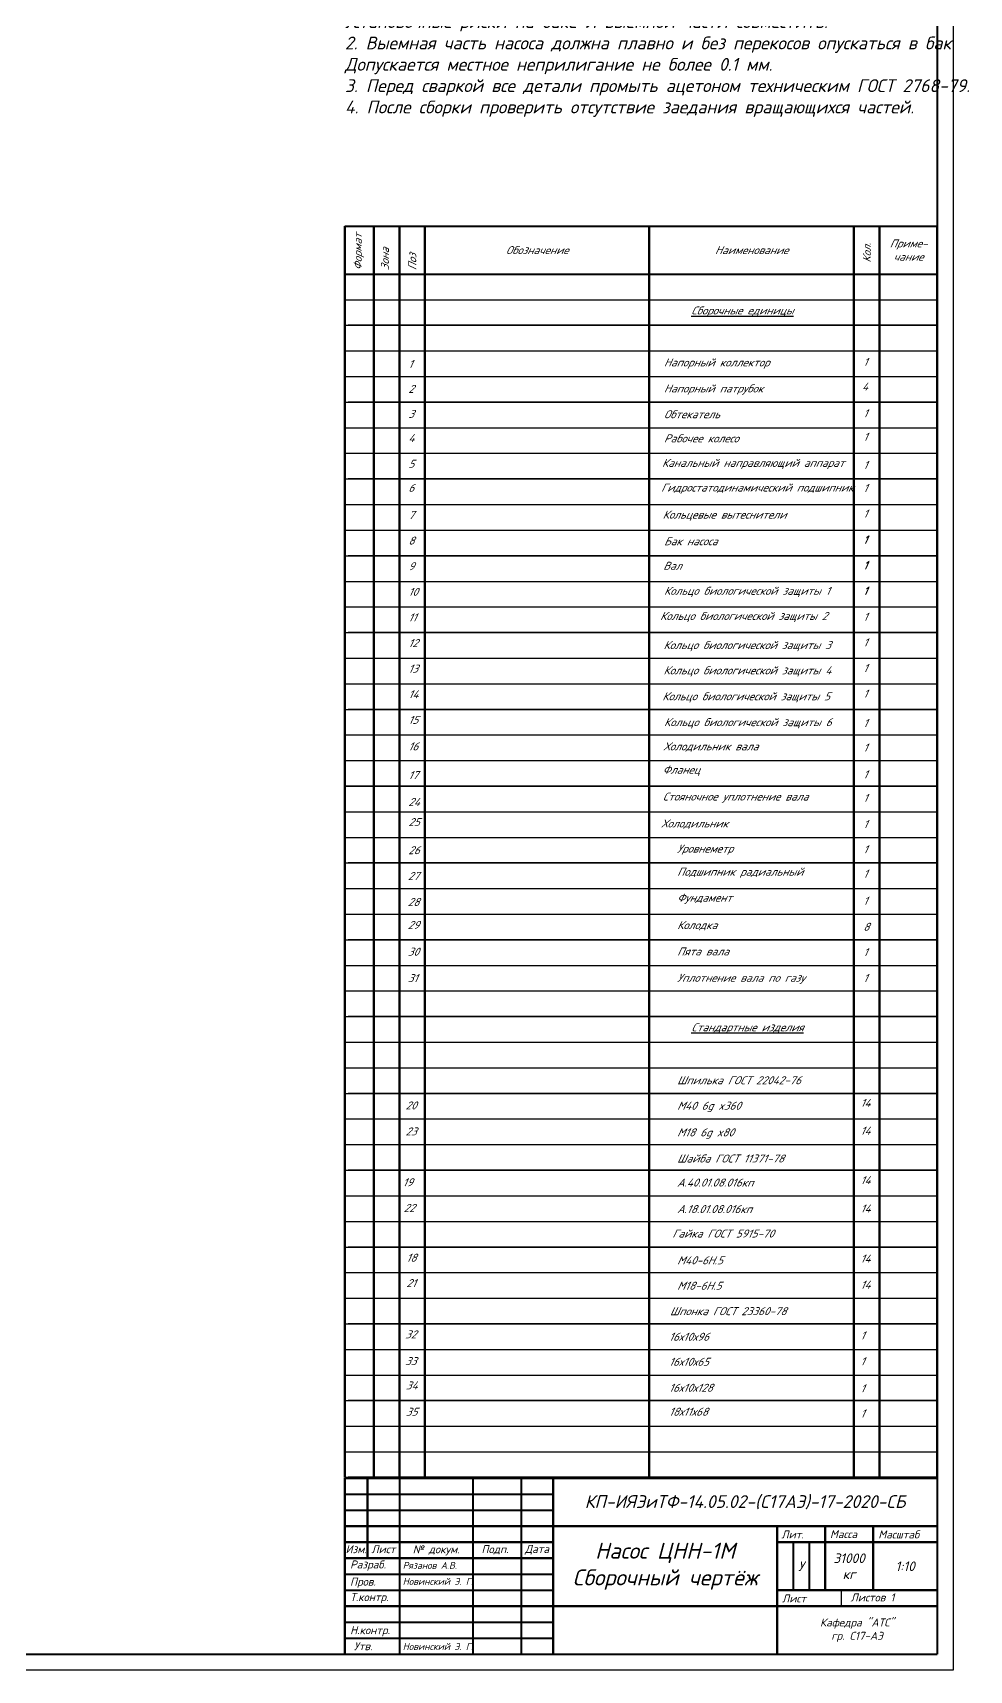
# Model space of a CAD drawing. Header units: millimetres. Extents: x 2879 to 23223, y -3142 to 6314.
# Drawn here: x 22853 to 23145, y -3142 to -2631 of the extents above; entities that cross this region are included whole.
import ezdxf

# ---------------------------------------------------------------- set-up
doc = ezdxf.new("R2010")
doc.units = ezdxf.units.MM
doc.linetypes.add('ACAD_ISO03W100', pattern=[30, 12, -18])
doc.linetypes.add('K5LT_THIN', pattern=[0])
doc.layers.get('0').update_dxf_attribs({"lineweight": 40})
for name, color, linetype, lineweight in [('Основная', 7, 'Continuous', 53), ('Размеры', 7, 'Continuous', 20), ('Тонкая', 7, 'Continuous', 25), ('тонкий', 7, 'ACAD_ISO03W100', 20), ('штриховка', 7, 'Continuous', 20)]:
    doc.layers.add(name, color=color, linetype=linetype, lineweight=lineweight)
doc.layers.add('Системный слой', color=7, linetype='Continuous')
doc.styles.add('Frame', font='isocpeur.ttf', dxfattribs={"oblique": 25, "height": 2.5})
doc.styles.add('Размер', font='isocpeur.ttf', dxfattribs={"oblique": 15})
doc.styles.add('Размеры', font='isocpeur.ttf', dxfattribs={"oblique": 15})

msp = doc.modelspace()

# ---------------------------------------------------------------- linework, layer by layer
for p, q in [((23135.34, -2306.406), (23135.34, -3137.406)), ((22950.34, -2691.16), (23135.34, -2691.16)), ((22950.34, -2706.16), (23135.34, -2706.16)), ((23135.34, -2882.16), (23135.34, -2890.16)), ((22950.34, -3082.16), (23135.34, -3082.16)), ((22950.34, -3082.406), (22964.34, -3082.406)), ((22950.34, -3082.406), (22957.34, -3082.406)), ((22950.34, -3082.406), (22950.34, -3087.406)), ((22950.34, -3082.406), (22950.34, -3097.406)), ((23135.34, -3082.16), (22951.34, -3082.16)), ((22957.34, -3082.406), (22967.34, -3082.406)), ((22964.34, -3082.406), (22979.34, -3082.406)), ((22967.34, -3082.406), (22990.34, -3082.406)), ((22967.34, -3082.406), (22967.34, -3137.406)), ((22979.34, -3082.406), (22995.34, -3082.406)), ((22990.34, -3082.406), (22990.34, -3137.406)), ((22990.34, -3082.406), (23005.34, -3082.406)), ((22995.34, -3082.406), (23012.34, -3082.406)), ((23005.34, -3082.406), (23015.34, -3082.406)), ((23005.34, -3082.406), (23005.34, -3137.406)), ((23135.34, -3082.406), (23085.34, -3082.406)), ((22950.34, -3087.406), (23015.34, -3087.406)), ((22950.34, -3092.406), (23015.34, -3092.406)), ((22950.34, -3097.406), (22950.34, -3122.406)), ((22950.34, -3097.406), (23015.34, -3097.406)), ((23085.34, -3097.406), (23100.34, -3097.406)), ((23085.34, -3097.406), (23085.34, -3102.406)), ((23100.34, -3097.406), (23115.34, -3097.406)), ((23085.34, -3102.406), (23090.34, -3102.406)), ((23090.34, -3102.406), (23090.34, -3117.406)), ((23095.34, -3102.406), (23095.34, -3117.406)), ((22950.34, -3112.406), (23015.34, -3112.406)), ((22950.34, -3117.406), (23015.34, -3117.406)), ((23085.34, -3117.406), (23105.34, -3117.406)), ((22950.34, -3122.406), (23015.34, -3122.406)), ((22950.34, -3127.406), (23015.34, -3127.406)), ((22950.34, -3132.406), (23015.34, -3132.406)), ((22566.34, -3137.406), (23135.34, -3137.406))]:
    msp.add_line(p, q)
at = {"lineweight": 50}
for p, q in [((22950.34, -2882.16), (22950.34, -2691.16)), ((22959.34, -2691.16), (22959.34, -2882.16)), ((22967.34, -2882.16), (22967.34, -2691.16)), ((22975.34, -2882.16), (22975.34, -2691.16)), ((23045.34, -2691.16), (23045.34, -2882.16)), ((23109.34, -2882.16), (23109.34, -2691.16)), ((23117.34, -2691.16), (23117.34, -2882.16)), ((23135.34, -2691.16), (23135.34, -2882.16)), ((22950.34, -3082.16), (22950.34, -2882.16)), ((22959.34, -2882.16), (22959.34, -3082.16)), ((22967.34, -3082.16), (22967.34, -2882.16)), ((22975.34, -3082.16), (22975.34, -2882.16)), ((23045.34, -2882.16), (23045.34, -3082.16)), ((23109.34, -3082.16), (23109.34, -2882.16)), ((23117.34, -2882.16), (23117.34, -3082.16)), ((23135.34, -2882.16), (23135.34, -3082.16))]:
    msp.add_line(p, q, dxfattribs=at)
at = {"lineweight": 30}
msp.add_line((23085.34, -3122.406), (23085.34, -3117.406), dxfattribs=at)
at = {"layer": 'Основная'}
for p, q in [((22950.34, -3137.406), (22950.34, -3082.406)), ((22950.34, -3082.406), (23135.34, -3082.406)), ((22957.34, -3082.406), (22957.34, -3107.406)), ((23015.34, -3082.406), (23015.34, -3137.406)), ((22950.34, -3097.406), (23135.34, -3097.406)), ((23085.34, -3097.406), (23085.34, -3137.406)), ((23100.34, -3097.406), (23100.34, -3117.406)), ((23115.34, -3097.406), (23115.34, -3117.406)), ((22950.34, -3102.406), (23015.34, -3102.406)), ((23085.34, -3102.406), (23135.34, -3102.406)), ((23100.34, -3102.406), (23100.34, -3117.406)), ((22950.34, -3107.406), (23015.34, -3107.406)), ((23085.34, -3117.406), (23135.34, -3117.406)), ((22950.34, -3122.406), (23135.34, -3122.406))]:
    msp.add_line(p, q, dxfattribs=at)
at = {"layer": 'Основная', "lineweight": 30}
msp.add_line((23105.34, -3117.406), (23105.34, -3122.406), dxfattribs=at)
at = {"layer": 'Системный слой', "linetype": 'K5LT_THIN', "lineweight": 20}
for p, q in [((22950.34, -3082.16), (22956.34, -3082.16)), ((22956.34, -3082.16), (22962.34, -3082.16)), ((22962.34, -3082.16), (22970.34, -3082.16))]:
    msp.add_line(p, q, dxfattribs=at)
at = {"layer": 'Тонкая'}
for p, q in [((23140.34, -2301.406), (23140.34, -3142.406)), ((22950.34, -2714.16), (23135.34, -2714.16)), ((22951.34, -2714.16), (23135.34, -2714.16)), ((22950.34, -2722.16), (23135.34, -2722.16)), ((23135.34, -2722.16), (22951.34, -2722.16)), ((22950.34, -2730.16), (23135.34, -2730.16)), ((22951.34, -2730.16), (23135.34, -2730.16)), ((22950.34, -2738.16), (23135.34, -2738.16)), ((22951.34, -2738.16), (23135.34, -2738.16)), ((22950.34, -2746.16), (23135.34, -2746.16)), ((23135.34, -2746.16), (22951.34, -2746.16)), ((22950.34, -2754.16), (23135.34, -2754.16)), ((22951.34, -2754.16), (23135.34, -2754.16)), ((22950.34, -2762.16), (23135.34, -2762.16)), ((22951.34, -2762.16), (23135.34, -2762.16)), ((22950.34, -2770.16), (23135.34, -2770.16)), ((23135.34, -2770.16), (22951.34, -2770.16)), ((22950.34, -2778.16), (23135.34, -2778.16)), ((22951.34, -2778.16), (23135.34, -2778.16)), ((22950.34, -2786.16), (23135.34, -2786.16)), ((22951.34, -2786.16), (23135.34, -2786.16)), ((22950.34, -2794.16), (23135.34, -2794.16)), ((23135.34, -2794.16), (22951.34, -2794.16)), ((22950.34, -2802.16), (23135.34, -2802.16)), ((22951.34, -2802.16), (23135.34, -2802.16)), ((22950.34, -2810.16), (23135.34, -2810.16)), ((22951.34, -2810.16), (23135.34, -2810.16)), ((22950.34, -2818.16), (23135.34, -2818.16)), ((23135.34, -2818.16), (22951.34, -2818.16)), ((22950.34, -2826.16), (23135.34, -2826.16)), ((22951.34, -2826.16), (23135.34, -2826.16)), ((22950.34, -2834.16), (23135.34, -2834.16)), ((22951.34, -2834.16), (23135.34, -2834.16)), ((22950.34, -2842.16), (23135.34, -2842.16)), ((23135.34, -2842.16), (22951.34, -2842.16)), ((22950.34, -2850.16), (23135.34, -2850.16)), ((22951.34, -2850.16), (23135.34, -2850.16)), ((22950.34, -2858.16), (23135.34, -2858.16)), ((22950.34, -2858.16), (23135.34, -2858.16)), ((23135.34, -2866.16), (22950.34, -2866.16)), ((22950.34, -2866.16), (23135.34, -2866.16)), ((22950.34, -2874.16), (23135.34, -2874.16)), ((22950.34, -2874.16), (23135.34, -2874.16)), ((22950.34, -2882.16), (23135.34, -2882.16)), ((22950.34, -2882.16), (23135.34, -2882.16)), ((22951.34, -2882.16), (23135.34, -2882.16)), ((22950.34, -2890.16), (23135.34, -2890.16)), ((23135.34, -2890.16), (22951.34, -2890.16)), ((22950.34, -2898.16), (23135.34, -2898.16)), ((22951.34, -2898.16), (23135.34, -2898.16)), ((22950.34, -2906.16), (23135.34, -2906.16)), ((22950.34, -2906.16), (23135.34, -2906.16)), ((22951.34, -2906.16), (23135.34, -2906.16)), ((22950.34, -2914.16), (23135.34, -2914.16)), ((23135.34, -2914.16), (22951.34, -2914.16)), ((22950.34, -2922.16), (23135.34, -2922.16)), ((22951.34, -2922.16), (23135.34, -2922.16)), ((22950.34, -2930.16), (23135.34, -2930.16)), ((22951.34, -2930.16), (23135.34, -2930.16)), ((22950.34, -2938.16), (23135.34, -2938.16)), ((23135.34, -2938.16), (22951.34, -2938.16)), ((22950.34, -2946.16), (23135.34, -2946.16)), ((22951.34, -2946.16), (23135.34, -2946.16)), ((22950.34, -2954.16), (23135.34, -2954.16)), ((22951.34, -2954.16), (23135.34, -2954.16)), ((22950.34, -2962.16), (23135.34, -2962.16)), ((23135.34, -2962.16), (22951.34, -2962.16)), ((22950.34, -2970.16), (23135.34, -2970.16)), ((22951.34, -2970.16), (23135.34, -2970.16)), ((22950.34, -2978.16), (23135.34, -2978.16)), ((22951.34, -2978.16), (23135.34, -2978.16)), ((22950.34, -2986.16), (23135.34, -2986.16)), ((23135.34, -2986.16), (22951.34, -2986.16)), ((22950.34, -2994.16), (23135.34, -2994.16)), ((22951.34, -2994.16), (23135.34, -2994.16)), ((22950.34, -3002.16), (23135.34, -3002.16)), ((22950.34, -3002.16), (23135.34, -3002.16)), ((22951.34, -3002.16), (23135.34, -3002.16)), ((22950.34, -3010.16), (23135.34, -3010.16)), ((23135.34, -3010.16), (22951.34, -3010.16)), ((22950.34, -3018.16), (23135.34, -3018.16)), ((22951.34, -3018.16), (23135.34, -3018.16)), ((22950.34, -3026.16), (23135.34, -3026.16)), ((22951.34, -3026.16), (23135.34, -3026.16)), ((22950.34, -3034.16), (23135.34, -3034.16)), ((23135.34, -3034.16), (22951.34, -3034.16)), ((22950.34, -3042.16), (23135.34, -3042.16)), ((22951.34, -3042.16), (23135.34, -3042.16)), ((22950.34, -3050.16), (23135.34, -3050.16)), ((22951.34, -3050.16), (23135.34, -3050.16)), ((22950.34, -3058.16), (23135.34, -3058.16)), ((23135.34, -3058.16), (22951.34, -3058.16)), ((22950.34, -3066.16), (23135.34, -3066.16)), ((22951.34, -3066.16), (23135.34, -3066.16)), ((22950.34, -3074.16), (23135.34, -3074.16)), ((22951.34, -3074.16), (23135.34, -3074.16)), ((23140.34, -3142.406), (22546.34, -3142.406))]:
    msp.add_line(p, q, dxfattribs=at)
at = {"layer": 'штриховка'}
for p, q in [((22950.34, -2706.16), (22950.34, -2691.16)), ((22950.34, -2714.16), (22950.34, -2706.16))]:
    msp.add_line(p, q, dxfattribs=at)

# ---------------------------------------------------------------- texts
at = {"char_height": 2.5, "width": 16.8999, "attachment_point": 1, "rotation": 90, "style": 'Frame'}
for s, insert in [('Формат', (22953.103, -2704.994)), ('Зона', (22961.586, -2704.994)), ('Поз', (22970.137, -2704.994)), ('Кол.', (23112.137, -2702.619))]:
    msp.add_mtext(s, dxfattribs=dict(at, insert=insert))
for s, insert, char_height, width, attachment_point, style in [('Приме-\\Pчание', (23126.34, -2698.66), 2.5, 18, 5, 'Frame'), ('Обозначение', (23010.34, -2698.66), 2.5, 70, 5, 'Frame'), ('Наименование', (23077.34, -2698.66), 2.5, 64, 5, 'Frame'), ('1', (22970.099, -2732.976), 2.5, 8, 1, 'Frame'), ('Напорный коллектор', (23049.935, -2732.508), 2.5, 64, 1, 'Frame'), ('1', (23112.204, -2732.337), 2.5, 8, 1, 'Frame'), ('2', (22970.099, -2740.776), 2.5, 8, 1, 'Frame'), ('Напорный патрубок', (23049.935, -2740.647), 2.5, 64, 1, 'Frame'), ('4', (23111.796, -2740.059), 2.5, 8, 1, 'Frame'), ('3', (22970.099, -2748.582), 2.5, 8, 1, 'Frame'), ('Обтекатель', (23049.935, -2748.709), 2.5, 64, 1, 'Frame'), ('1', (23112.204, -2748.383), 2.5, 8, 1, 'Frame'), ('4', (22970.099, -2756.123), 2.5, 8, 1, 'Frame'), ('Рабочее колесо', (23049.935, -2756.243), 2.5, 64, 1, 'Frame'), ('1', (23112.204, -2755.749), 2.5, 8, 1, 'Frame'), ('5', (22970.099, -2764.188), 2.5, 8, 1, 'Frame'), ('Канальный направляющий аппарат', (23049.326, -2763.901), 2.5, 64, 1, 'Frame'), ('1', (23112.204, -2764.527), 2.5, 8, 1, 'Frame'), ('6', (22970.099, -2771.688), 2.5, 8, 1, 'Frame'), ('Гидростатодинамический подшипник', (23049.077, -2771.608), 2.5, 64, 1, 'Frame'), ('1', (23112.204, -2771.749), 2.5, 8, 1, 'Frame'), ('7', (22970.099, -2780.188), 2.5, 8, 1, 'Frame'), ('Кольцевые вытеснители', (23049.55, -2780.064), 2.5, 64, 1, 'Frame'), ('1', (23112.204, -2779.749), 2.5, 8, 1, 'Frame'), ('8', (22970.099, -2788.188), 2.5, 8, 1, 'Frame'), ('Бак насоса', (23049.994, -2788.387), 2.5, 64, 1, 'Frame'), ('1', (23112.204, -2787.749), 2.5, 8, 1, 'Frame'), ('1', (23112.204, -2787.982), 2.5, 8, 1, 'Frame'), ('9', (22970.099, -2796.188), 2.5, 8, 1, 'Frame'), ('Вал', (23049.712, -2796.052), 2.5, 64, 1, 'Frame'), ('1', (23112.204, -2795.749), 2.5, 8, 1, 'Frame'), ('1', (23112.204, -2795.982), 2.5, 8, 1, 'Frame'), ('Кольцо биологической защиты 1', (23049.975, -2803.878), 2.5, 64, 1, 'Frame'), ('1', (23112.204, -2803.749), 2.5, 8, 1, 'Frame'), ('10', (22970.099, -2804.188), 2.5, 8, 1, 'Frame'), ('1', (23112.204, -2803.982), 2.5, 8, 1, 'Frame'), ('11', (22970.099, -2812.188), 2.5, 8, 1, 'Frame'), ('Кольцо биологической защиты 2', (23048.759, -2811.724), 2.5, 64, 1, 'Frame'), ('1', (23112.204, -2811.982), 2.5, 8, 1, 'Frame'), ('12', (22970.099, -2820.188), 2.5, 8, 1, 'Frame'), ('Кольцо биологической защиты 3', (23049.814, -2820.824), 2.5, 64, 1, 'Frame'), ('1', (23112.204, -2819.982), 2.5, 8, 1, 'Frame'), ('13', (22970.099, -2828.188), 2.5, 8, 1, 'Frame'), ('Кольцо биологической защиты 4', (23049.814, -2828.727), 2.5, 64, 1, 'Frame'), ('1', (23112.204, -2827.982), 2.5, 8, 1, 'Frame'), ('14', (22970.099, -2836.188), 2.5, 8, 1, 'Frame'), ('Кольцо биологической защиты 5', (23049.448, -2836.829), 2.5, 64, 1, 'Frame'), ('1', (23112.204, -2835.982), 2.5, 8, 1, 'Frame'), ('15', (22970.099, -2844.188), 2.5, 8, 1, 'Frame'), ('Кольцо биологической защиты 6', (23049.975, -2844.92), 2.5, 64, 1, 'Frame'), ('1', (23112.204, -2845.172), 2.5, 8, 1, 'Frame'), ('16', (22970.099, -2852.486), 2.5, 8, 1, 'Frame'), ('Холодильник вала', (23049.814, -2852.468), 2.5, 64, 1, 'Frame'), ('1', (23112.204, -2852.858), 2.5, 8, 1, 'Frame'), ('Фланец', (23049.55, -2859.774), 2.5, 64, 1, 'Frame'), ('17', (22970.099, -2861.451), 2.5, 8, 1, 'Frame'), ('1', (23112.204, -2861.212), 2.5, 8, 1, 'Frame'), ('24', (22970.099, -2869.844), 2.5, 8, 1, 'Frame'), ('Стояночное уплотнение вала', (23049.586, -2868.163), 2.5, 64, 1, 'Frame'), ('1', (23112.204, -2868.564), 2.5, 8, 1, 'Frame'), ('25', (22970.099, -2876.139), 2.5, 8, 1, 'Frame'), ('Холодильник', (23049.118, -2876.567), 2.5, 64, 1, 'Frame'), ('1', (23112.204, -2876.752), 2.5, 8, 1, 'Frame'), ('26', (22970.099, -2884.925), 2.5, 8, 1, 'Frame'), ('Уровнеметр', (23054.036, -2884.43), 2.5, 64, 1, 'Frame'), ('1', (23112.204, -2884.633), 2.5, 8, 1, 'Frame'), ('27', (22969.928, -2892.994), 2.5, 8, 1, 'Frame'), ('Подшипник радиальный', (23054.079, -2891.652), 2.5, 64, 1, 'Frame'), ('1', (23112.204, -2892.256), 2.5, 8, 1, 'Frame'), ('28', (22969.928, -2901.098), 2.5, 8, 1, 'Frame'), ('Фундамент', (23054.079, -2899.756), 2.5, 64, 1, 'Frame'), ('1', (23112.204, -2900.709), 2.5, 8, 1, 'Frame'), ('29', (22969.928, -2908.276), 2.5, 8, 1, 'Frame'), ('Колодка', (23054.079, -2908.327), 2.5, 64, 1, 'Frame'), ('8', (23112.204, -2908.852), 2.5, 8, 1, 'Frame'), ('30', (22969.928, -2916.645), 2.5, 8, 1, 'Frame'), ('Пята вала', (23054.079, -2916.552), 2.5, 64, 1, 'Frame'), ('1', (23112.204, -2916.778), 2.5, 8, 1, 'Frame'), ('31', (22969.928, -2924.893), 2.5, 8, 1, 'Frame'), ('Уплотнение вала по газу', (23054.079, -2924.8), 2.5, 64, 1, 'Frame'), ('1', (23112.204, -2924.859), 2.5, 8, 1, 'Frame'), ('Шпилька ГОСТ 22042-76', (23054.079, -2956.809), 2.5, 64, 1, 'Frame'), ('20', (22969.223, -2964.675), 2.5, 8, 1, 'Frame'), ('M40 6g x360', (23054.079, -2964.766), 2.5, 64, 1, 'Frame'), ('14', (23111.328, -2963.87), 2.5, 8, 1, 'Frame'), ('14', (23111.328, -2972.557), 2.5, 8, 1, 'Frame'), ('23', (22969.223, -2972.795), 2.5, 8, 1, 'Frame'), ('M18 6g x80', (23054.079, -2973.086), 2.5, 64, 1, 'Frame'), ('Шайба ГОСТ 11371-78', (23054.079, -2981.259), 2.5, 64, 1, 'Frame'), ('14', (23111.328, -2988.02), 2.5, 8, 1, 'Frame'), ('19', (22968.347, -2988.676), 2.5, 8, 1, 'Frame'), ('A.40.01.08.016кп', (23054.079, -2988.769), 2.5, 64, 1, 'Frame'), ('22', (22968.67, -2996.694), 2.5, 8, 1, 'Frame'), ('A.18.01.08.016кп', (23054.079, -2997.058), 2.5, 64, 1, 'Frame'), ('14', (23111.328, -2996.881), 2.5, 8, 1, 'Frame'), ('Гайка ГОСТ 5915-70', (23052.58, -3004.703), 2.5, 64, 1, 'Frame'), ('18', (22969.478, -3012.246), 2.5, 8, 1, 'Frame'), ('M40-6H.5', (23054.079, -3013.073), 2.5, 64, 1, 'Frame'), ('14', (23111.328, -3012.518), 2.5, 8, 1, 'Frame'), ('21', (22969.478, -3020.178), 2.5, 8, 1, 'Frame'), ('M18-6H.5', (23054.079, -3021.01), 2.5, 64, 1, 'Frame'), ('14', (23111.328, -3020.697), 2.5, 8, 1, 'Frame'), ('Шпонка ГОСТ 23360-78', (23051.825, -3028.961), 2.5, 64, 1, 'Frame'), ('32', (22969.113, -3036.205), 2.5, 8, 1, 'Frame'), ('16х10х96', (23051.522, -3036.95), 2.5, 64, 1, 'Frame'), ('1', (23111.328, -3036.52), 2.5, 8, 1, 'Frame'), ('33', (22969.113, -3044.561), 2.5, 8, 1, 'Frame'), ('16х10х65', (23051.522, -3044.776), 2.5, 64, 1, 'Frame'), ('1', (23111.328, -3044.597), 2.5, 8, 1, 'Frame'), ('34', (22969.317, -3052.164), 2.5, 8, 1, 'Frame'), ('16х10х128', (23051.522, -3052.892), 2.5, 64, 1, 'Frame'), ('1', (23111.328, -3053.054), 2.5, 8, 1, 'Frame'), ('35', (22969.317, -3060.386), 2.5, 8, 1, 'Frame'), ('18х11х68', (23051.522, -3060.372), 2.5, 64, 1, 'Frame'), ('1', (23111.328, -3060.896), 2.5, 8, 1, 'Frame'), ('КП-ИЯЭиТФ-14.05.02-(C17АЭ)-17-2020-СБ', (23075.34, -3089.906), 4, 120, 5, 'Размер'), ('Изм.', (22953.84, -3104.58), 2.5, 7, 5, 'Размер'), ('Лист', (22962.34, -3104.58), 2.5, 10, 5, 'Размеры'), ('№ докум.', (22978.84, -3104.955), 2.5, 23, 5, 'Размер'), ('Подп.', (22992.983, -3103.33), 2.5, 15, 1, 'Размер'), ('Дата', (23010.34, -3104.767), 2.5, 10, 5, 'Размер'), ('Насос ЦНН-1М\\PСборочный чертёж', (23050.34, -3109.906), 5, 70, 5, 'Размер'), ('Разраб.', (22951.955, -3108.112), 2.5, 17, 1, 'Размер'), ('Рязанов А.В.', (22968.395, -3108.577), 2.15, 23, 1, 'Размер'), ('1:10', (23125.34, -3109.906), 3, 20, 5, 'Размер'), ('Пров.', (22951.93, -3113.471), 2.5, 17, 1, 'Размер'), ('Новинский Э. Г.', (22968.395, -3113.577), 2.15, 23, 1, 'Размер'), ('Т.контр.', (22951.955, -3118.289), 2.5, 17, 1, 'Размер'), ('Н.контр.', (22951.955, -3128.642), 2.5, 17, 1, 'Размер'), ('Утв.', (22953.166, -3133.642), 2.5, 17, 1, 'Размеры'), ('Новинский Э. Г.', (22968.395, -3133.906), 2.15, 23, 1, 'Размер')]:
    msp.add_mtext(s, dxfattribs=dict(insert=insert, char_height=char_height, width=width, attachment_point=attachment_point, style=style))
at = {"layer": 'Основная', "char_height": 2.5, "style": 'Размер'}
for s, insert, width, attachment_point in [('Лит.', (23086.661, -3098.726), 15, 1), ('Масса', (23101.864, -3098.624), 15, 1), ('Масштаб', (23116.965, -3098.726), 20, 1), ('Лист', (23086.864, -3118.726), 20, 1), ('Листов 1', (23108.291, -3118.398), 20, 1), ('Кафедра "АТС" \\Pгр. С17-АЭ', (23110.34, -3129.906), 50, 5)]:
    msp.add_mtext(s, dxfattribs=dict(at, insert=insert, width=width, attachment_point=attachment_point))
at = {"layer": 'Размеры', "insert": (22950.34, -2531.925), "char_height": 4, "width": 185, "attachment_point": 1, "style": 'Размер'}
msp.add_mtext('{\\C0;Технические характеристики:\\PРабочая среда: натрий\\PПодача насоса Q: 650 м3/ч\\PНапор насоса H: 92 м\\PДавление на всасывании: 0.03 МПа\\PТемпература среды на всасывании: 450%%DС\\PЧастота вращения вала: 2900 об/мин\\PТип привода: электродвигатель\\PКПД насоса: 80,6%\\P}\\PТехнические требования:\\P1. Перед установкой выемной части насоса часть, устанавливаемую в бак промыть ацетоном ГОСТ 2768-66 и протереть, после чего разогреть насос до температуры 80-100°С с помощью штатного электрообогрева\\PУстановочные риски на баке и выемной части совместить.\\P2. Выемная часть насоса должна плавно и без перекосов опускаться в бак.\\PДопускается местное неприлигание не более 0.1 мм.\\P3. Перед сваркой все детали промыть ацетоном техническим ГОСТ 2768-79.\\P4. После сборки проверить отсутствие заедания вращающихся частей.{\\fTahoma|b0|i0|c204|p32; }', dxfattribs=at)
at = {"layer": 'Тонкая', "char_height": 2.5, "width": 53.57806, "attachment_point": 1, "style": 'Frame'}
for s, insert in [('{\\LСборочные единицы}', (23058.488, -2716.283)), ('{\\LСтандартные изделия}', (23058.527, -2940.253))]:
    msp.add_mtext(s, dxfattribs=dict(at, insert=insert))
at = {"layer": 'тонкий', "char_height": 3, "attachment_point": 5, "style": 'Размер'}
for s, insert, width in [('У', (23092.84, -3109.906), 5), ('31000\\Pкг', (23107.84, -3109.906), 15)]:
    msp.add_mtext(s, dxfattribs=dict(at, insert=insert, width=width))

doc.saveas('drawing.dxf')
